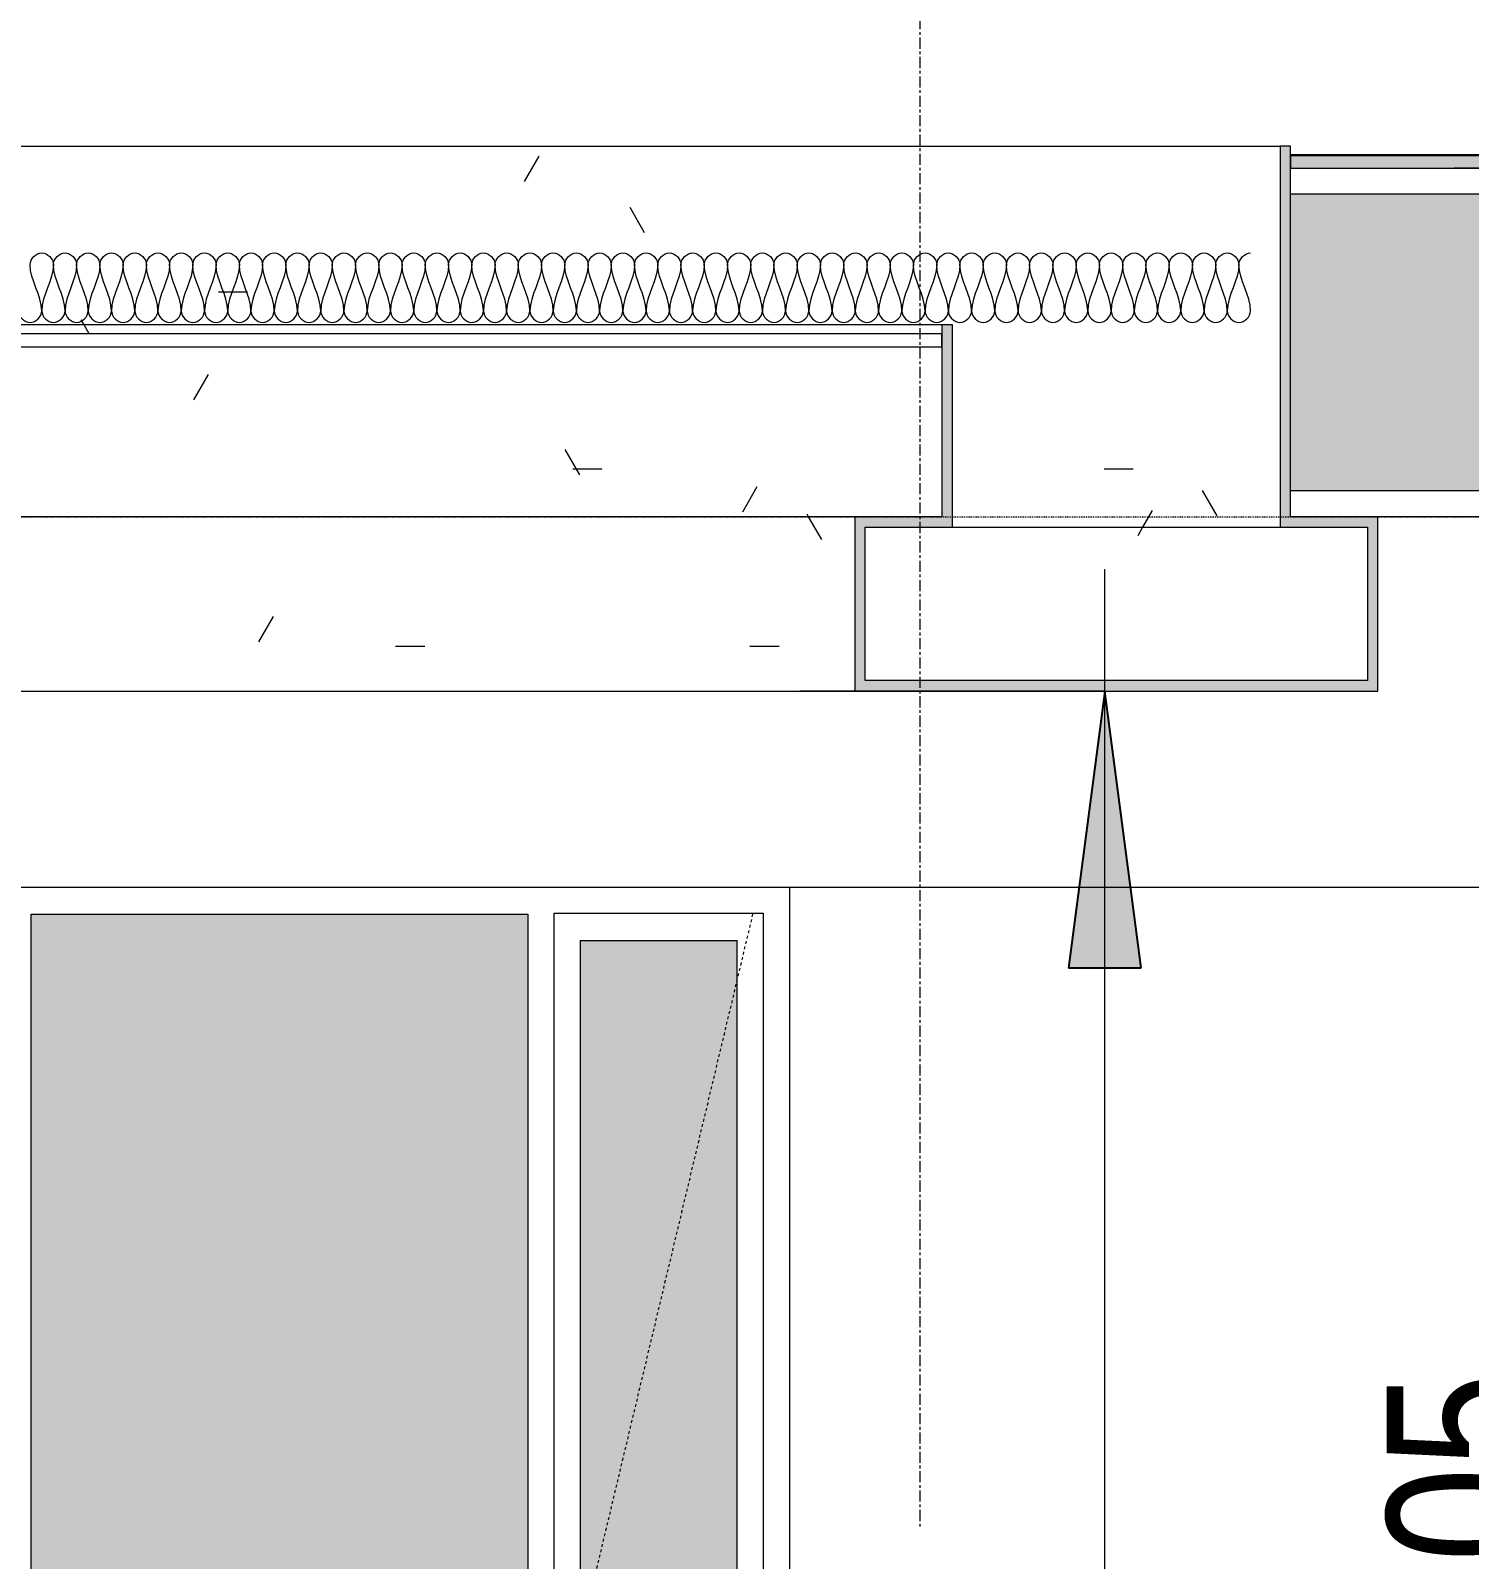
# Model space of a CAD drawing. Header units: millimetres. Extents: x -12186 to 152825, y -4386 to 9463.
# Drawn here: x 19855 to 21506, y 1609 to 3363 of the extents above; entities that cross this region are included whole.
import ezdxf

# ---------------------------------------------------------------- set-up
doc = ezdxf.new("R2010")
doc.units = ezdxf.units.MM
for name, pattern in [('1000 Dashed', [2, 1, -1]), ('Dash', [6.35, 3.175, -3.175]), ('Grid Line', [22.225, 12.7, -3.175, 3.175, -3.175])]:
    doc.linetypes.add(name, pattern=pattern)
for name, color, linetype, lineweight in [('A-ANNO-DIMS', 211, 'Continuous', 5), ('A-ANNO-DIMS-100', 211, 'Continuous', 5), ('A-CLNG', 13, 'Continuous', 9), ('A-CLNG-PATT', 13, 'Continuous', 9), ('A-DETL', 90, 'Continuous', 5), ('A-FLOR-LEVL', 51, 'Continuous', 5), ('A-GLAZ', 151, 'Continuous', 9), ('A-GLAZ-CURT', 52, 'Continuous', 5), ('A-GLAZ-CWMG', 51, 'Continuous', 5), ('A-GLAZ-HDLN', 1, 'Dash', 9), ('A-WALL', 113, 'Continuous', 9), ('I-WALL', 2, 'Continuous', 9), ('S-GRID', 1, 'Continuous', 5)]:
    doc.layers.add(name, color=color, linetype=linetype, lineweight=lineweight)
doc.styles.add('Arial_3', font='arial.ttf', dxfattribs={"width": 0.8, "height": 175})
doc.dimstyles.new('SVA_Arc_Length-1_8mm_BLUE_Arrow', dxfattribs={"dimscale": 304.8, "dimtxt": 178.545395, "dimasz": 1.041667, "dimexe": 0.656168, "dimexo": 0.0625, "dimgap": 0.164042, "dimtad": 1, "dimdec": 0, "dimrnd": 5, "dimzin": 0, "dimdsep": 46, "dimtxsty": 'Arial_3', "dimsah": 1, "dimcen": 0.09, "dimdle": 0.459318, "dimazin": 0, "dimtfac": 1, "dimtdec": 4, "dimtix": 1, "dimtmove": 0, "dimatfit": 3, "dimfxl": 1.148294, "dimfxlon": 1, "dimtvp": 1, "dimtfill": 1, "dimtolj": 1, "dimtzin": 0, "dimarcsym": 2})
pattern_1 = [(0, (-1469.11, 2452.91), (406.4, 101.6), [33.528, -271.272, 33.528, -271.272, -1625.6]), (0, (-1469.11, 2452.91), (406.4, 101.6), [-609.6, 33.528, -576.072, 33.528, -271.272, -711.2]), (0, (-1469.11, 2452.91), (406.4, 101.6), [-1524, 33.528, -169.672, 33.528, -474.472]), (120, (-1316.71, 2503.72), (-291.1882, 301.15272), [33.528, -271.272, 33.528, -271.272, -1625.6]), (120, (-1316.71, 2503.72), (-291.1882, 301.15272), [-609.6, 33.528, -576.072, 33.528, -271.272, -711.2]), (120, (-1316.71, 2503.72), (-291.1882, 301.15272), [-1524, 33.528, -169.672, 33.528, -474.472]), (240, (-1265.91, 2706.91), (-115.2118, -402.75272), [33.528, -271.272, 33.528, -1896.872]), (240, (-1265.91, 2706.91), (-115.2118, -402.75272), [-338.328, -271.272, 33.528, -576.072, -1016]), (240, (-1265.91, 2706.91), (-115.2118, -402.75272), [-1219.2, 33.528, -271.272, 33.528, -677.672]), (240, (-1265.91, 2706.91), (-115.2118, -402.75272), [-1557.528, -169.672, 33.528, -474.472])]
pattern_2 = [(0, (-1469.1, 2452.91), (812.8, 203.2), [33.528, -576.072, 33.528, -3827.272]), (0, (-1469.1, 2452.91), (812.8, 203.2), [-643.128, -576.072, 33.528, -1185.672, -2032]), (0, (-1469.1, 2452.91), (812.8, 203.2), [-2438.4, 33.528, -576.072, 33.528, -1388.872]), (0, (-1469.1, 2452.91), (812.8, 203.2), [-3081.528, -372.872, 33.528, -982.472]), (120, (-1164.3, 2554.51), (-582.3764, 602.3054), [33.528, -576.072, 33.528, -3827.272]), (120, (-1164.3, 2554.51), (-582.3764, 602.3054), [-643.128, -576.072, 33.528, -1185.672, -2032]), (120, (-1164.3, 2554.51), (-582.3764, 602.3054), [-2438.4, 33.528, -576.072, 33.528, -1388.872]), (120, (-1164.3, 2554.51), (-582.3764, 602.3054), [-3081.528, -372.872, 33.528, -982.472]), (240, (-1062.7, 2960.91), (-230.4236, -805.5054), [33.528, -576.072, 33.528, -3827.272]), (240, (-1062.7, 2960.91), (-230.4236, -805.5054), [-643.128, -576.072, 33.528, -1185.672, -2032]), (240, (-1062.7, 2960.91), (-230.4236, -805.5054), [-2438.4, 33.528, -576.072, 33.528, -1388.872]), (240, (-1062.7, 2960.91), (-230.4236, -805.5054), [-3081.528, -372.872, 33.528, -982.472])]

# ---------------------------------------------------------------- blocks, each defined once
blk = doc.blocks.new('W-02 900x1660 - 900-V203-Section A-A')
at = {"layer": 'A-GLAZ', "lineweight": 5}
for points in [[(19855.7, 750), (20250.5, 750), (20313.5, 875.3), (20319.8, 881.6), (20329.4, 888), (20336.5, 890.9), (20344.6, 892.1), (20416.3, 892.1), (20381, 750), (20425.7, 750), (20425.7, 2349), (19855.7, 2349), (19855.7, 1267.9)], [(20536, 780), (20665.7, 780), (20665.7, 2319), (20485.7, 2319), (20485.7, 780)]]:
    blk.add_hatch(color=256, dxfattribs=at).paths.add_polyline_path(points)
for p, q in [((19855.7, 750), (19855.7, 2349)), ((19855.7, 2349), (20425.7, 2349)), ((20425.7, 2349), (20425.7, 750)), ((20455.7, 750), (20455.7, 2350)), ((20455.7, 2350), (20695.7, 2350)), ((20695.7, 2350), (20695.7, 750)), ((20485.7, 2319), (20665.7, 2319)), ((20485.7, 2319), (20485.7, 780)), ((20665.7, 780), (20665.7, 2319)), ((20485.7, 780), (20665.7, 780)), ((20250.5, 750), (19855.7, 750)), ((20425.7, 750), (20381, 750)), ((20695.7, 750), (20455.7, 750))]:
    blk.add_line(p, q, dxfattribs=at)
at = {"layer": 'A-GLAZ-HDLN'}
for p, q in [((20683.5, 2349), (20485.7, 1520)), ((20485.7, 1520), (20695.7, 750))]:
    blk.add_line(p, q, dxfattribs=at)
blk = doc.blocks.new('System Panel - Glazed-1463160-Section A-A')
at = {"layer": 'A-GLAZ-CURT'}
blk.add_hatch(color=256, dxfattribs=at).paths.add_polyline_path([(21982.2, 2835), (22008.2, 2835), (22008.2, 3175), (21300.7, 3175), (21300.7, 2835), (21913.3, 2835)])
blk = doc.blocks.new('Rectangular Mullion - 30x75-1463158-Section A-A')
at = {"layer": 'A-GLAZ-CWMG'}
for p, q in [((22008.1718, 3205), (22008.1718, 3175)), ((22008.1718, 3175), (21300.6718, 3175))]:
    blk.add_line(p, q, dxfattribs=at)
blk = doc.blocks.new('Rectangular Mullion - 30x75-1463159-Section A-A')
at = {"layer": 'A-GLAZ-CWMG'}
for p, q in [((21300.6718, 2835), (22008.1718, 2835)), ((22008.1718, 2835), (22008.1718, 2805))]:
    blk.add_line(p, q, dxfattribs=at)
blk = doc.blocks.new('Ceilings 2 - Ceilings 2-1432844-Section A-A')
at = {"layer": 'A-CLNG-PATT', "lineweight": 5}
h = blk.add_hatch(dxfattribs=at)
h.set_pattern_fill('FP_45', color=256, style=0, pattern_type=2)
h.set_pattern_definition(pattern_1)
h.paths.add_polyline_path([(20800.7, 2605), (21400.7, 2605), (21400.7, 2805), (21300.7, 2805), (21300.7, 3230), (21288.7, 3230), (21288.7, 2793), (21388.7, 2793), (21388.7, 2617), (20812.7, 2617), (20812.7, 2793), (20912.7, 2793), (20912.7, 3025), (20900.7, 3025), (20900.7, 2805), (20800.7, 2805)])
h.paths.add_polyline_path([(13377.2, 2605), (13977.2, 2605), (13977.2, 2805), (13877.2, 2805), (13877.2, 3025), (13865.2, 3025), (13865.2, 2793), (13965.2, 2793), (13965.2, 2617), (13389.2, 2617), (13389.2, 2793), (13489.2, 2793), (13489.2, 3025), (13477.2, 3025), (13477.2, 2805), (13377.2, 2805)])
h.paths.add_polyline_path([(8942.7, 2605), (8942.7, 2805), (8842.7, 2805), (8842.7, 3025), (8830.7, 3025), (8830.7, 2793), (8930.7, 2793), (8930.7, 2617), (8354.7, 2617), (8354.7, 2793), (8454.7, 2793), (8454.7, 3230), (8442.7, 3230), (8442.7, 2805), (8342.7, 2805), (8342.7, 2605), (8828.5, 2605)])
at = {"layer": 'A-CLNG-PATT'}
h = blk.add_hatch(dxfattribs=at)
h.set_pattern_fill('FP_44', color=256, style=0, pattern_type=2)
h.set_pattern_definition(pattern_2)
h.paths.add_polyline_path([(8454.7, 2793), (8830.7, 2793), (8830.7, 3025), (20912.7, 3025), (20912.7, 2793), (21288.7, 2793), (21288.7, 3230), (8454.7, 3230), (8454.7, 2805)])
h = blk.add_hatch(dxfattribs=at)
h.set_pattern_fill('FP_44', color=256, style=0, pattern_type=2)
h.set_pattern_definition(pattern_2)
h.paths.add_polyline_path([(13865.2, 2805), (13865.2, 3025), (13489.2, 3025), (13489.2, 2805), (13787, 2805)])
h.paths.add_polyline_path([(13377.2, 2805), (13477.2, 2805), (13477.2, 3000), (8842.7, 3000), (8842.7, 2805), (12960.6, 2805)])
h.paths.add_polyline_path([(13877.2, 2805), (20900.7, 2805), (20900.7, 3000), (13877.2, 3000), (13877.2, 2861.5)])
h.paths.add_polyline_path([(17368.1, 3015), (20900.7, 3015), (20900.7, 3025), (13877.2, 3025), (13877.2, 3015), (16817.2, 3015)])
h.paths.add_polyline_path([(8842.7, 3015), (13477.2, 3015), (13477.2, 3025), (8842.7, 3025)])
h = blk.add_hatch(dxfattribs=at)
h.set_pattern_fill('FP_44', color=256, style=0, pattern_type=2)
h.set_pattern_definition(pattern_2)
h.paths.add_polyline_path([(8828.5, 2617), (8930.7, 2617), (8930.7, 2793), (8354.7, 2793), (8354.7, 2617), (8553.1, 2617)])
h.paths.add_polyline_path([(21388.7, 2617), (21388.7, 2793), (20812.7, 2793), (20812.7, 2617), (21224.7, 2617)])
h = blk.add_hatch(dxfattribs=at)
h.set_pattern_fill('FP_44', color=256, style=0, pattern_type=2)
h.set_pattern_definition(pattern_2)
h.paths.add_polyline_path([(14062.5, 2605), (20800.7, 2605), (20800.7, 2805), (13977.2, 2805), (13977.2, 2605)])
h.paths.add_polyline_path([(13377.2, 2605), (13377.2, 2805), (8942.7, 2805), (8942.7, 2605), (12960.6, 2605)])
h.paths.add_polyline_path([(13787, 2617), (13965.2, 2617), (13965.2, 2793), (13865.2, 2793), (13865.2, 2805), (13489.2, 2805), (13489.2, 2793), (13389.2, 2793), (13389.2, 2617), (13511.5, 2617)])
at = {"layer": 'A-CLNG'}
for p, q in [((8454.7, 3230), (21288.7, 3230)), ((21300.7, 3230), (21288.7, 3230)), ((21288.7, 3230), (21288.7, 2793)), ((21300.7, 2805), (21300.7, 3230)), ((20900.7, 3025), (13877.2, 3025)), ((20912.7, 3025), (20900.7, 3025)), ((20900.7, 3025), (20900.7, 2805)), ((20912.7, 2793), (20912.7, 3025)), ((20800.7, 2805), (13977.2, 2805)), ((20800.7, 2805), (20800.7, 2605)), ((20900.7, 2805), (20800.7, 2805)), ((20812.7, 2617), (20812.7, 2793)), ((20812.7, 2793), (20912.7, 2793)), ((20912.7, 2793), (21288.7, 2793)), ((21288.7, 2793), (21388.7, 2793)), ((21400.7, 2805), (21300.7, 2805)), ((21388.7, 2793), (21388.7, 2617)), ((21400.7, 2605), (21400.7, 2805)), ((21388.7, 2617), (20812.7, 2617)), ((13977.2, 2605), (20800.7, 2605)), ((20800.7, 2605), (21400.7, 2605))]:
    blk.add_line(p, q, dxfattribs=at)
blk = doc.blocks.new('DIMBLOCK20-Section A-A')
at = {"layer": 'A-ANNO-DIMS-100', "lineweight": 25}
for points in [[(21688.2, 3205), (21646.4, 2887.5), (21730, 2887.5)], [(21688.2, 0), (21730, 317.5), (21646.4, 317.5)]]:
    blk.add_hatch(color=256, dxfattribs=at).paths.add_polyline_path(points)
at = {"layer": 'A-ANNO-DIMS-100'}
for p, q in [((21688.2, 3345), (21688.2, -140)), ((21688.2, 3205), (21488.2, 3205)), ((21688.2, 3205), (22038.2, 3205)), ((21688.2, 0), (21488.2, 0)), ((21688.2, 0), (22038.2, 0))]:
    blk.add_line(p, q, dxfattribs=at)
at = {"layer": 'A-ANNO-DIMS-100', "lineweight": 25}
for p, q in [((21688.2, 3205), (21646.4, 2887.5)), ((21730, 2887.5), (21688.2, 3205)), ((21646.4, 2887.5), (21730, 2887.5)), ((21730, 317.5), (21646.4, 317.5)), ((21646.4, 317.5), (21688.2, 0)), ((21688.2, 0), (21730, 317.5))]:
    blk.add_line(p, q, dxfattribs=at)
at = {"layer": 'A-ANNO-DIMS-100', "color": 0, "insert": (21411, 1388.2), "char_height": 175, "width": 514.211, "attachment_point": 1, "rotation": 90, "line_spacing_factor": 0.941778, "style": 'Arial_3', "bg_fill": 3, "box_fill_scale": 1.25, "bg_fill_color": 256, "bg_fill_true_color": 13158600, "bg_fill_transparency": 0}
blk.add_mtext('3205', dxfattribs=at)
blk = doc.blocks.new('DIMBLOCK21-Section A-A')
at = {"layer": 'A-ANNO-DIMS-100', "lineweight": 25}
for points in [[(21087.5, 2605), (21045.7, 2287.5), (21129.3, 2287.5)], [(21087.5, 0), (21129.3, 317.5), (21045.7, 317.5)]]:
    blk.add_hatch(color=256, dxfattribs=at).paths.add_polyline_path(points)
at = {"layer": 'A-ANNO-DIMS-100'}
for p, q in [((21087.5, -140), (21087.5, 2745)), ((21087.5, 2605), (20737.5, 2605)), ((21087.5, 2605), (21287.5, 2605)), ((21087.5, 0), (20737.5, 0)), ((21087.5, 0), (21287.5, 0))]:
    blk.add_line(p, q, dxfattribs=at)
at = {"layer": 'A-ANNO-DIMS-100', "lineweight": 25}
for p, q in [((21087.5, 2605), (21045.7, 2287.5)), ((21129.3, 2287.5), (21087.5, 2605)), ((21045.7, 2287.5), (21129.3, 2287.5)), ((21129.3, 317.5), (21045.7, 317.5)), ((21045.7, 317.5), (21087.5, 0)), ((21087.5, 0), (21129.3, 317.5))]:
    blk.add_line(p, q, dxfattribs=at)
at = {"layer": 'A-ANNO-DIMS-100', "color": 0, "insert": (20810.3, 1088.2), "char_height": 175, "width": 514.211, "attachment_point": 1, "rotation": 90, "line_spacing_factor": 0.941778, "style": 'Arial_3', "bg_fill": 3, "box_fill_scale": 1.25, "bg_fill_color": 256, "bg_fill_true_color": 13158600, "bg_fill_transparency": 0}
blk.add_mtext('2605', dxfattribs=at)

msp = doc.modelspace()

# ---------------------------------------------------------------- hatches: boundary and pattern name
at = {"layer": 'A-CLNG-PATT', "lineweight": 5}
h = msp.add_hatch(dxfattribs=at)
h.set_pattern_fill('FP_45', color=256, style=0, pattern_type=2)
h.set_pattern_definition(pattern_1)
h.paths.add_polyline_path([(21982.2, 3205), (22038.2, 3205), (22038.2, 3219), (21300.7, 3219), (21300.7, 3205), (21913.3, 3205)])
h.paths.add_polyline_path([(7802.7, 3205), (8442.7, 3205), (8442.7, 3219), (7802.7, 3219)])

# ---------------------------------------------------------------- linework, layer by layer
at = {"layer": 'A-CLNG'}
for p, q in [((22038.2, 3220), (21300.7, 3220)), ((21300.7, 3220), (21300.7, 3205)), ((22038.2, 3219), (21300.7, 3219)), ((21300.7, 3205), (22038.2, 3205)), ((20900.7, 3015), (13877.2, 3015)), ((13877.2, 3000), (20900.7, 3000)), ((20900.7, 3000), (20900.7, 3015))]:
    msp.add_line(p, q, dxfattribs=at)
at = {"layer": 'A-DETL'}
for points in [[(19854.7, 3094.4), (19854.7, 3100.7), (19868, 3114.8), (19881.3, 3100.7), (19881.3, 3094.4)], [(19881.3, 3094.4), (19881.3, 3100.7), (19894.7, 3114.8), (19908, 3100.7), (19908, 3094.4)], [(19908, 3094.4), (19908, 3100.7), (19921.3, 3114.8), (19934.7, 3100.7), (19934.7, 3094.4)], [(19934.7, 3094.4), (19934.7, 3100.7), (19948, 3114.8), (19961.3, 3100.7), (19961.3, 3094.4)], [(19961.3, 3094.4), (19961.3, 3100.7), (19974.7, 3114.8), (19988, 3100.7), (19988, 3094.4)], [(19988, 3094.4), (19988, 3100.7), (20001.3, 3114.8), (20014.7, 3100.7), (20014.7, 3094.4)], [(20014.7, 3094.4), (20014.7, 3100.7), (20028, 3114.8), (20041.3, 3100.7), (20041.3, 3094.4)], [(20041.3, 3094.4), (20041.3, 3100.7), (20054.7, 3114.8), (20068, 3100.7), (20068, 3094.4)], [(20068, 3094.4), (20068, 3100.7), (20081.3, 3114.8), (20094.7, 3100.7), (20094.7, 3094.4)], [(20094.7, 3094.4), (20094.7, 3100.7), (20108, 3114.8), (20121.3, 3100.7), (20121.3, 3094.4)], [(20121.3, 3094.4), (20121.3, 3100.7), (20134.7, 3114.8), (20148, 3100.7), (20148, 3094.4)], [(20148, 3094.4), (20148, 3100.7), (20161.3, 3114.8), (20174.7, 3100.7), (20174.7, 3094.4)], [(20174.7, 3094.4), (20174.7, 3100.7), (20188, 3114.8), (20201.3, 3100.7), (20201.3, 3094.4)], [(20201.3, 3094.4), (20201.3, 3100.7), (20214.7, 3114.8), (20228, 3100.7), (20228, 3094.4)], [(20228, 3094.4), (20228, 3100.7), (20241.3, 3114.8), (20254.7, 3100.7), (20254.7, 3094.4)], [(20254.7, 3094.4), (20254.7, 3100.7), (20268, 3114.8), (20281.3, 3100.7), (20281.3, 3094.4)], [(20281.3, 3094.4), (20281.3, 3100.7), (20294.7, 3114.8), (20308, 3100.7), (20308, 3094.4)], [(20308, 3094.4), (20308, 3100.7), (20321.3, 3114.8), (20334.7, 3100.7), (20334.7, 3094.4)], [(20334.7, 3094.4), (20334.7, 3100.7), (20348, 3114.8), (20361.3, 3100.7), (20361.3, 3094.4)], [(20361.3, 3094.4), (20361.3, 3100.7), (20374.7, 3114.8), (20388, 3100.7), (20388, 3094.4)], [(20388, 3094.4), (20388, 3100.7), (20401.3, 3114.8), (20414.7, 3100.7), (20414.7, 3094.4)], [(20414.7, 3094.4), (20414.7, 3100.7), (20428, 3114.8), (20441.3, 3100.7), (20441.3, 3094.4)], [(20441.3, 3094.4), (20441.3, 3100.7), (20454.7, 3114.8), (20468, 3100.7), (20468, 3094.4)], [(20468, 3094.4), (20468, 3100.7), (20481.3, 3114.8), (20494.7, 3100.7), (20494.7, 3094.4)], [(20494.7, 3094.4), (20494.7, 3100.7), (20508, 3114.8), (20521.3, 3100.7), (20521.3, 3094.4)], [(20521.3, 3094.4), (20521.3, 3100.7), (20534.7, 3114.8), (20548, 3100.7), (20548, 3094.4)], [(20548, 3094.4), (20548, 3100.7), (20561.3, 3114.8), (20574.7, 3100.7), (20574.7, 3094.4)], [(20574.7, 3094.4), (20574.7, 3100.7), (20588, 3114.8), (20601.3, 3100.7), (20601.3, 3094.4)], [(20601.3, 3094.4), (20601.3, 3100.7), (20614.7, 3114.8), (20628, 3100.7), (20628, 3094.4)], [(20628, 3094.4), (20628, 3100.7), (20641.3, 3114.8), (20654.7, 3100.7), (20654.7, 3094.4)], [(20654.7, 3094.4), (20654.7, 3100.7), (20668, 3114.8), (20681.3, 3100.7), (20681.3, 3094.4)], [(20681.3, 3094.4), (20681.3, 3100.7), (20694.7, 3114.8), (20708, 3100.7), (20708, 3094.4)], [(20708, 3094.4), (20708, 3100.7), (20721.3, 3114.8), (20734.7, 3100.7), (20734.7, 3094.4)], [(20734.7, 3094.4), (20734.7, 3100.7), (20748, 3114.8), (20761.3, 3100.7), (20761.3, 3094.4)], [(20761.3, 3094.4), (20761.3, 3100.7), (20774.7, 3114.8), (20788, 3100.7), (20788, 3094.4)], [(20788, 3094.4), (20788, 3100.7), (20801.3, 3114.8), (20814.7, 3100.7), (20814.7, 3094.4)], [(20814.7, 3094.4), (20814.7, 3100.7), (20828, 3114.8), (20841.3, 3100.7), (20841.3, 3094.4)], [(20841.3, 3094.4), (20841.3, 3100.7), (20854.7, 3114.8), (20868, 3100.7), (20868, 3094.4)], [(20868, 3094.4), (20868, 3100.7), (20881.3, 3114.8), (20894.7, 3100.7), (20894.7, 3094.4)], [(20894.7, 3094.4), (20894.7, 3100.7), (20908, 3114.8), (20921.3, 3100.7), (20921.3, 3094.4)], [(20921.3, 3094.4), (20921.3, 3100.7), (20934.7, 3114.8), (20948, 3100.7), (20948, 3094.4)], [(20948, 3094.4), (20948, 3100.7), (20961.3, 3114.8), (20974.7, 3100.7), (20974.7, 3094.4)], [(20974.7, 3094.4), (20974.7, 3100.7), (20988, 3114.8), (21001.3, 3100.7), (21001.3, 3094.4)], [(21001.3, 3094.4), (21001.3, 3100.7), (21014.7, 3114.8), (21028, 3100.7), (21028, 3094.4)], [(21028, 3094.4), (21028, 3100.7), (21041.3, 3114.8), (21054.7, 3100.7), (21054.7, 3094.4)], [(21054.7, 3094.4), (21054.7, 3100.7), (21068, 3114.8), (21081.3, 3100.7), (21081.3, 3094.4)], [(21081.3, 3094.4), (21081.3, 3100.7), (21094.7, 3114.8), (21108, 3100.7), (21108, 3094.4)], [(21108, 3094.4), (21108, 3100.7), (21121.3, 3114.8), (21134.7, 3100.7), (21134.7, 3094.4)], [(21134.7, 3094.4), (21134.7, 3100.7), (21148, 3114.8), (21161.3, 3100.7), (21161.3, 3094.4)], [(21161.3, 3094.4), (21161.3, 3100.7), (21174.7, 3114.8), (21188, 3100.7), (21188, 3094.4)], [(21188, 3094.4), (21188, 3100.7), (21201.3, 3114.8), (21214.7, 3100.7), (21214.7, 3094.4)], [(21214.7, 3094.4), (21214.7, 3100.7), (21228, 3114.8), (21241.3, 3100.7), (21241.3, 3094.4)], [(21241.3, 3094.4), (21241.3, 3100.7), (21248.4, 3107.7), (21254.7, 3107.7)], [(19868, 3041.1), (19868, 3059.4), (19854.7, 3076.1), (19854.7, 3094.4)], [(19881.3, 3094.4), (19881.3, 3076.1), (19868, 3059.4), (19868, 3041.1)], [(19894.7, 3041.1), (19894.7, 3059.4), (19881.3, 3076.1), (19881.3, 3094.4)], [(19908, 3094.4), (19908, 3076.1), (19894.7, 3059.4), (19894.7, 3041.1)], [(19921.3, 3041.1), (19921.3, 3059.4), (19908, 3076.1), (19908, 3094.4)], [(19934.7, 3094.4), (19934.7, 3076.1), (19921.3, 3059.4), (19921.3, 3041.1)], [(19948, 3041.1), (19948, 3059.4), (19934.7, 3076.1), (19934.7, 3094.4)], [(19961.3, 3094.4), (19961.3, 3076.1), (19948, 3059.4), (19948, 3041.1)], [(19974.7, 3041.1), (19974.7, 3059.4), (19961.3, 3076.1), (19961.3, 3094.4)], [(19988, 3094.4), (19988, 3076.1), (19974.7, 3059.4), (19974.7, 3041.1)], [(20001.3, 3041.1), (20001.3, 3059.4), (19988, 3076.1), (19988, 3094.4)], [(20014.7, 3094.4), (20014.7, 3076.1), (20001.3, 3059.4), (20001.3, 3041.1)], [(20028, 3041.1), (20028, 3059.4), (20014.7, 3076.1), (20014.7, 3094.4)], [(20041.3, 3094.4), (20041.3, 3076.1), (20028, 3059.4), (20028, 3041.1)], [(20054.7, 3041.1), (20054.7, 3059.4), (20041.3, 3076.1), (20041.3, 3094.4)], [(20068, 3094.4), (20068, 3076.1), (20054.7, 3059.4), (20054.7, 3041.1)], [(20081.3, 3041.1), (20081.3, 3059.4), (20068, 3076.1), (20068, 3094.4)], [(20094.7, 3094.4), (20094.7, 3076.1), (20081.3, 3059.4), (20081.3, 3041.1)], [(20108, 3041.1), (20108, 3059.4), (20094.7, 3076.1), (20094.7, 3094.4)], [(20121.3, 3094.4), (20121.3, 3076.1), (20108, 3059.4), (20108, 3041.1)], [(20134.7, 3041.1), (20134.7, 3059.4), (20121.3, 3076.1), (20121.3, 3094.4)], [(20148, 3094.4), (20148, 3076.1), (20134.7, 3059.4), (20134.7, 3041.1)], [(20161.3, 3041.1), (20161.3, 3059.4), (20148, 3076.1), (20148, 3094.4)], [(20174.7, 3094.4), (20174.7, 3076.1), (20161.3, 3059.4), (20161.3, 3041.1)], [(20188, 3041.1), (20188, 3059.4), (20174.7, 3076.1), (20174.7, 3094.4)], [(20201.3, 3094.4), (20201.3, 3076.1), (20188, 3059.4), (20188, 3041.1)], [(20214.7, 3041.1), (20214.7, 3059.4), (20201.3, 3076.1), (20201.3, 3094.4)], [(20228, 3094.4), (20228, 3076.1), (20214.7, 3059.4), (20214.7, 3041.1)], [(20241.3, 3041.1), (20241.3, 3059.4), (20228, 3076.1), (20228, 3094.4)], [(20254.7, 3094.4), (20254.7, 3076.1), (20241.3, 3059.4), (20241.3, 3041.1)], [(20268, 3041.1), (20268, 3059.4), (20254.7, 3076.1), (20254.7, 3094.4)], [(20281.3, 3094.4), (20281.3, 3076.1), (20268, 3059.4), (20268, 3041.1)], [(20294.7, 3041.1), (20294.7, 3059.4), (20281.3, 3076.1), (20281.3, 3094.4)], [(20308, 3094.4), (20308, 3076.1), (20294.7, 3059.4), (20294.7, 3041.1)], [(20321.3, 3041.1), (20321.3, 3059.4), (20308, 3076.1), (20308, 3094.4)], [(20334.7, 3094.4), (20334.7, 3076.1), (20321.3, 3059.4), (20321.3, 3041.1)], [(20348, 3041.1), (20348, 3059.4), (20334.7, 3076.1), (20334.7, 3094.4)], [(20361.3, 3094.4), (20361.3, 3076.1), (20348, 3059.4), (20348, 3041.1)], [(20374.7, 3041.1), (20374.7, 3059.4), (20361.3, 3076.1), (20361.3, 3094.4)], [(20388, 3094.4), (20388, 3076.1), (20374.7, 3059.4), (20374.7, 3041.1)], [(20401.3, 3041.1), (20401.3, 3059.4), (20388, 3076.1), (20388, 3094.4)], [(20414.7, 3094.4), (20414.7, 3076.1), (20401.3, 3059.4), (20401.3, 3041.1)], [(20428, 3041.1), (20428, 3059.4), (20414.7, 3076.1), (20414.7, 3094.4)], [(20441.3, 3094.4), (20441.3, 3076.1), (20428, 3059.4), (20428, 3041.1)], [(20454.7, 3041.1), (20454.7, 3059.4), (20441.3, 3076.1), (20441.3, 3094.4)], [(20468, 3094.4), (20468, 3076.1), (20454.7, 3059.4), (20454.7, 3041.1)], [(20481.3, 3041.1), (20481.3, 3059.4), (20468, 3076.1), (20468, 3094.4)], [(20494.7, 3094.4), (20494.7, 3076.1), (20481.3, 3059.4), (20481.3, 3041.1)], [(20508, 3041.1), (20508, 3059.4), (20494.7, 3076.1), (20494.7, 3094.4)], [(20521.3, 3094.4), (20521.3, 3076.1), (20508, 3059.4), (20508, 3041.1)], [(20534.7, 3041.1), (20534.7, 3059.4), (20521.3, 3076.1), (20521.3, 3094.4)], [(20548, 3094.4), (20548, 3076.1), (20534.7, 3059.4), (20534.7, 3041.1)], [(20561.3, 3041.1), (20561.3, 3059.4), (20548, 3076.1), (20548, 3094.4)], [(20574.7, 3094.4), (20574.7, 3076.1), (20561.3, 3059.4), (20561.3, 3041.1)], [(20588, 3041.1), (20588, 3059.4), (20574.7, 3076.1), (20574.7, 3094.4)], [(20601.3, 3094.4), (20601.3, 3076.1), (20588, 3059.4), (20588, 3041.1)], [(20614.7, 3041.1), (20614.7, 3059.4), (20601.3, 3076.1), (20601.3, 3094.4)], [(20628, 3094.4), (20628, 3076.1), (20614.7, 3059.4), (20614.7, 3041.1)], [(20641.3, 3041.1), (20641.3, 3059.4), (20628, 3076.1), (20628, 3094.4)], [(20654.7, 3094.4), (20654.7, 3076.1), (20641.3, 3059.4), (20641.3, 3041.1)], [(20668, 3041.1), (20668, 3059.4), (20654.7, 3076.1), (20654.7, 3094.4)], [(20681.3, 3094.4), (20681.3, 3076.1), (20668, 3059.4), (20668, 3041.1)], [(20694.7, 3041.1), (20694.7, 3059.4), (20681.3, 3076.1), (20681.3, 3094.4)], [(20708, 3094.4), (20708, 3076.1), (20694.7, 3059.4), (20694.7, 3041.1)], [(20721.3, 3041.1), (20721.3, 3059.4), (20708, 3076.1), (20708, 3094.4)], [(20734.7, 3094.4), (20734.7, 3076.1), (20721.3, 3059.4), (20721.3, 3041.1)], [(20748, 3041.1), (20748, 3059.4), (20734.7, 3076.1), (20734.7, 3094.4)], [(20761.3, 3094.4), (20761.3, 3076.1), (20748, 3059.4), (20748, 3041.1)], [(20774.7, 3041.1), (20774.7, 3059.4), (20761.3, 3076.1), (20761.3, 3094.4)], [(20788, 3094.4), (20788, 3076.1), (20774.7, 3059.4), (20774.7, 3041.1)], [(20801.3, 3041.1), (20801.3, 3059.4), (20788, 3076.1), (20788, 3094.4)], [(20814.7, 3094.4), (20814.7, 3076.1), (20801.3, 3059.4), (20801.3, 3041.1)], [(20828, 3041.1), (20828, 3059.4), (20814.7, 3076.1), (20814.7, 3094.4)], [(20841.3, 3094.4), (20841.3, 3076.1), (20828, 3059.4), (20828, 3041.1)], [(20854.7, 3041.1), (20854.7, 3059.4), (20841.3, 3076.1), (20841.3, 3094.4)], [(20868, 3094.4), (20868, 3076.1), (20854.7, 3059.4), (20854.7, 3041.1)], [(20881.3, 3041.1), (20881.3, 3059.4), (20868, 3076.1), (20868, 3094.4)], [(20894.7, 3094.4), (20894.7, 3076.1), (20881.3, 3059.4), (20881.3, 3041.1)], [(20908, 3041.1), (20908, 3059.4), (20894.7, 3076.1), (20894.7, 3094.4)], [(20921.3, 3094.4), (20921.3, 3076.1), (20908, 3059.4), (20908, 3041.1)], [(20934.7, 3041.1), (20934.7, 3059.4), (20921.3, 3076.1), (20921.3, 3094.4)], [(20948, 3094.4), (20948, 3076.1), (20934.7, 3059.4), (20934.7, 3041.1)], [(20961.3, 3041.1), (20961.3, 3059.4), (20948, 3076.1), (20948, 3094.4)], [(20974.7, 3094.4), (20974.7, 3076.1), (20961.3, 3059.4), (20961.3, 3041.1)], [(20988, 3041.1), (20988, 3059.4), (20974.7, 3076.1), (20974.7, 3094.4)], [(21001.3, 3094.4), (21001.3, 3076.1), (20988, 3059.4), (20988, 3041.1)], [(21014.7, 3041.1), (21014.7, 3059.4), (21001.3, 3076.1), (21001.3, 3094.4)], [(21028, 3094.4), (21028, 3076.1), (21014.7, 3059.4), (21014.7, 3041.1)], [(21041.3, 3041.1), (21041.3, 3059.4), (21028, 3076.1), (21028, 3094.4)], [(21054.7, 3094.4), (21054.7, 3076.1), (21041.3, 3059.4), (21041.3, 3041.1)], [(21068, 3041.1), (21068, 3059.4), (21054.7, 3076.1), (21054.7, 3094.4)], [(21081.3, 3094.4), (21081.3, 3076.1), (21068, 3059.4), (21068, 3041.1)], [(21094.7, 3041.1), (21094.7, 3059.4), (21081.3, 3076.1), (21081.3, 3094.4)], [(21108, 3094.4), (21108, 3076.1), (21094.7, 3059.4), (21094.7, 3041.1)], [(21121.3, 3041.1), (21121.3, 3059.4), (21108, 3076.1), (21108, 3094.4)], [(21134.7, 3094.4), (21134.7, 3076.1), (21121.3, 3059.4), (21121.3, 3041.1)], [(21148, 3041.1), (21148, 3059.4), (21134.7, 3076.1), (21134.7, 3094.4)], [(21161.3, 3094.4), (21161.3, 3076.1), (21148, 3059.4), (21148, 3041.1)], [(21174.7, 3041.1), (21174.7, 3059.4), (21161.3, 3076.1), (21161.3, 3094.4)], [(21188, 3094.4), (21188, 3076.1), (21174.7, 3059.4), (21174.7, 3041.1)], [(21201.3, 3041.1), (21201.3, 3059.4), (21188, 3076.1), (21188, 3094.4)], [(21214.7, 3094.4), (21214.7, 3076.1), (21201.3, 3059.4), (21201.3, 3041.1)], [(21228, 3041.1), (21228, 3059.4), (21214.7, 3076.1), (21214.7, 3094.4)], [(21241.3, 3094.4), (21241.3, 3076.1), (21228, 3059.4), (21228, 3041.1)], [(21254.7, 3041.1), (21254.7, 3059.4), (21241.3, 3076.1), (21241.3, 3094.4)], [(19841.3, 3041.1), (19841.3, 3034.8), (19854.7, 3020.7), (19868, 3034.8), (19868, 3041.1)], [(19868, 3041.1), (19868, 3034.8), (19881.3, 3020.7), (19894.7, 3034.8), (19894.7, 3041.1)], [(19894.7, 3041.1), (19894.7, 3034.8), (19908, 3020.7), (19921.3, 3034.8), (19921.3, 3041.1)], [(19921.3, 3041.1), (19921.3, 3034.8), (19934.7, 3020.7), (19948, 3034.8), (19948, 3041.1)], [(19948, 3041.1), (19948, 3034.8), (19961.3, 3020.7), (19974.7, 3034.8), (19974.7, 3041.1)], [(19974.7, 3041.1), (19974.7, 3034.8), (19988, 3020.7), (20001.3, 3034.8), (20001.3, 3041.1)], [(20001.3, 3041.1), (20001.3, 3034.8), (20014.7, 3020.7), (20028, 3034.8), (20028, 3041.1)], [(20028, 3041.1), (20028, 3034.8), (20041.3, 3020.7), (20054.7, 3034.8), (20054.7, 3041.1)], [(20054.7, 3041.1), (20054.7, 3034.8), (20068, 3020.7), (20081.3, 3034.8), (20081.3, 3041.1)], [(20081.3, 3041.1), (20081.3, 3034.8), (20094.7, 3020.7), (20108, 3034.8), (20108, 3041.1)], [(20108, 3041.1), (20108, 3034.8), (20121.3, 3020.7), (20134.7, 3034.8), (20134.7, 3041.1)], [(20134.7, 3041.1), (20134.7, 3034.8), (20148, 3020.7), (20161.3, 3034.8), (20161.3, 3041.1)], [(20161.3, 3041.1), (20161.3, 3034.8), (20174.7, 3020.7), (20188, 3034.8), (20188, 3041.1)], [(20188, 3041.1), (20188, 3034.8), (20201.3, 3020.7), (20214.7, 3034.8), (20214.7, 3041.1)], [(20214.7, 3041.1), (20214.7, 3034.8), (20228, 3020.7), (20241.3, 3034.8), (20241.3, 3041.1)], [(20241.3, 3041.1), (20241.3, 3034.8), (20254.7, 3020.7), (20268, 3034.8), (20268, 3041.1)], [(20268, 3041.1), (20268, 3034.8), (20281.3, 3020.7), (20294.7, 3034.8), (20294.7, 3041.1)], [(20294.7, 3041.1), (20294.7, 3034.8), (20308, 3020.7), (20321.3, 3034.8), (20321.3, 3041.1)], [(20321.3, 3041.1), (20321.3, 3034.8), (20334.7, 3020.7), (20348, 3034.8), (20348, 3041.1)], [(20348, 3041.1), (20348, 3034.8), (20361.3, 3020.7), (20374.7, 3034.8), (20374.7, 3041.1)], [(20374.7, 3041.1), (20374.7, 3034.8), (20388, 3020.7), (20401.3, 3034.8), (20401.3, 3041.1)], [(20401.3, 3041.1), (20401.3, 3034.8), (20414.7, 3020.7), (20428, 3034.8), (20428, 3041.1)], [(20428, 3041.1), (20428, 3034.8), (20441.3, 3020.7), (20454.7, 3034.8), (20454.7, 3041.1)], [(20454.7, 3041.1), (20454.7, 3034.8), (20468, 3020.7), (20481.3, 3034.8), (20481.3, 3041.1)], [(20481.3, 3041.1), (20481.3, 3034.8), (20494.7, 3020.7), (20508, 3034.8), (20508, 3041.1)], [(20508, 3041.1), (20508, 3034.8), (20521.3, 3020.7), (20534.7, 3034.8), (20534.7, 3041.1)], [(20534.7, 3041.1), (20534.7, 3034.8), (20548, 3020.7), (20561.3, 3034.8), (20561.3, 3041.1)], [(20561.3, 3041.1), (20561.3, 3034.8), (20574.7, 3020.7), (20588, 3034.8), (20588, 3041.1)], [(20588, 3041.1), (20588, 3034.8), (20601.3, 3020.7), (20614.7, 3034.8), (20614.7, 3041.1)], [(20614.7, 3041.1), (20614.7, 3034.8), (20628, 3020.7), (20641.3, 3034.8), (20641.3, 3041.1)], [(20641.3, 3041.1), (20641.3, 3034.8), (20654.7, 3020.7), (20668, 3034.8), (20668, 3041.1)], [(20668, 3041.1), (20668, 3034.8), (20681.3, 3020.7), (20694.7, 3034.8), (20694.7, 3041.1)], [(20694.7, 3041.1), (20694.7, 3034.8), (20708, 3020.7), (20721.3, 3034.8), (20721.3, 3041.1)], [(20721.3, 3041.1), (20721.3, 3034.8), (20734.7, 3020.7), (20748, 3034.8), (20748, 3041.1)], [(20748, 3041.1), (20748, 3034.8), (20761.3, 3020.7), (20774.7, 3034.8), (20774.7, 3041.1)], [(20774.7, 3041.1), (20774.7, 3034.8), (20788, 3020.7), (20801.3, 3034.8), (20801.3, 3041.1)], [(20801.3, 3041.1), (20801.3, 3034.8), (20814.7, 3020.7), (20828, 3034.8), (20828, 3041.1)], [(20828, 3041.1), (20828, 3034.8), (20841.3, 3020.7), (20854.7, 3034.8), (20854.7, 3041.1)], [(20854.7, 3041.1), (20854.7, 3034.8), (20868, 3020.7), (20881.3, 3034.8), (20881.3, 3041.1)], [(20881.3, 3041.1), (20881.3, 3034.8), (20894.7, 3020.7), (20908, 3034.8), (20908, 3041.1)], [(20908, 3041.1), (20908, 3034.8), (20921.3, 3020.7), (20934.7, 3034.8), (20934.7, 3041.1)], [(20934.7, 3041.1), (20934.7, 3034.8), (20948, 3020.7), (20961.3, 3034.8), (20961.3, 3041.1)], [(20961.3, 3041.1), (20961.3, 3034.8), (20974.7, 3020.7), (20988, 3034.8), (20988, 3041.1)], [(20988, 3041.1), (20988, 3034.8), (21001.3, 3020.7), (21014.7, 3034.8), (21014.7, 3041.1)], [(21014.7, 3041.1), (21014.7, 3034.8), (21028, 3020.7), (21041.3, 3034.8), (21041.3, 3041.1)], [(21041.3, 3041.1), (21041.3, 3034.8), (21054.7, 3020.7), (21068, 3034.8), (21068, 3041.1)], [(21068, 3041.1), (21068, 3034.8), (21081.3, 3020.7), (21094.7, 3034.8), (21094.7, 3041.1)], [(21094.7, 3041.1), (21094.7, 3034.8), (21108, 3020.7), (21121.3, 3034.8), (21121.3, 3041.1)], [(21121.3, 3041.1), (21121.3, 3034.8), (21134.7, 3020.7), (21148, 3034.8), (21148, 3041.1)], [(21148, 3041.1), (21148, 3034.8), (21161.3, 3020.7), (21174.7, 3034.8), (21174.7, 3041.1)], [(21174.7, 3041.1), (21174.7, 3034.8), (21188, 3020.7), (21201.3, 3034.8), (21201.3, 3041.1)], [(21201.3, 3041.1), (21201.3, 3034.8), (21214.7, 3020.7), (21228, 3034.8), (21228, 3041.1)], [(21228, 3041.1), (21228, 3034.8), (21241.3, 3020.7), (21254.7, 3034.8), (21254.7, 3041.1)]]:
    msp.add_open_spline(points, degree=3, dxfattribs=at)
at = {"layer": 'A-FLOR-LEVL', "linetype": '1000 Dashed'}
for p, q in [((-12186, 2805), (32340.6, 2805)), ((-12186, 2380), (31070.6, 2380))]:
    msp.add_line(p, q, dxfattribs=at)
at = {"layer": 'A-WALL'}
msp.add_line((20725.7, 2380), (20725.7, 720), dxfattribs=at)
at = {"layer": 'I-WALL'}
for p, q in [((21910.7, 2805), (21400.7, 2805)), ((13725.2, 2380), (21910.7, 2380))]:
    msp.add_line(p, q, dxfattribs=at)
at = {"layer": 'S-GRID', "linetype": 'Grid Line'}
msp.add_line((20875.7, -1058.6), (20875.7, 8085.3), dxfattribs=at)

# ---------------------------------------------------------------- block references
at = {"layer": 'A-CLNG'}
msp.add_blockref('Ceilings 2 - Ceilings 2-1432844-Section A-A', (0, 0), dxfattribs=at)
at = {"layer": 'A-GLAZ', "lineweight": 5}
msp.add_blockref('W-02 900x1660 - 900-V203-Section A-A', (0, 0), dxfattribs=at)
at = {"layer": 'A-GLAZ-CURT'}
msp.add_blockref('System Panel - Glazed-1463160-Section A-A', (0, 0), dxfattribs=at)
at = {"layer": 'A-GLAZ-CWMG'}
for name in ['Rectangular Mullion - 30x75-1463158-Section A-A', 'Rectangular Mullion - 30x75-1463159-Section A-A']:
    msp.add_blockref(name, (0, 0), dxfattribs=at)

# ---------------------------------------------------------------- next in the draw order: dimensions: what is measured, and where the dimension line sits
at = {"layer": 'A-ANNO-DIMS'}
for base, p1, p2, override, picture, middle in [((21688.2, 0), (22038.2, 3205), (22038.2, 0), {"dimpost": '<>', "dimfxl": 3205}, 'DIMBLOCK20-Section A-A', (21548.8, 1602.5)), ((21087.5, 2605), (20737.5, 0), (20737.5, 2605), {"dimpost": '<>', "dimfxl": 2605}, 'DIMBLOCK21-Section A-A', (20948.2, 1302.5))]:
    dim = msp.add_linear_dim(base=base, p1=p1, p2=p2, angle=90, dimstyle='SVA_Arc_Length-1_8mm_BLUE_Arrow', override=override, dxfattribs=at)
    dim.commit()
    dim.dimension.update_dxf_attribs({"geometry": picture, "text_midpoint": middle})

doc.saveas('drawing.dxf')
